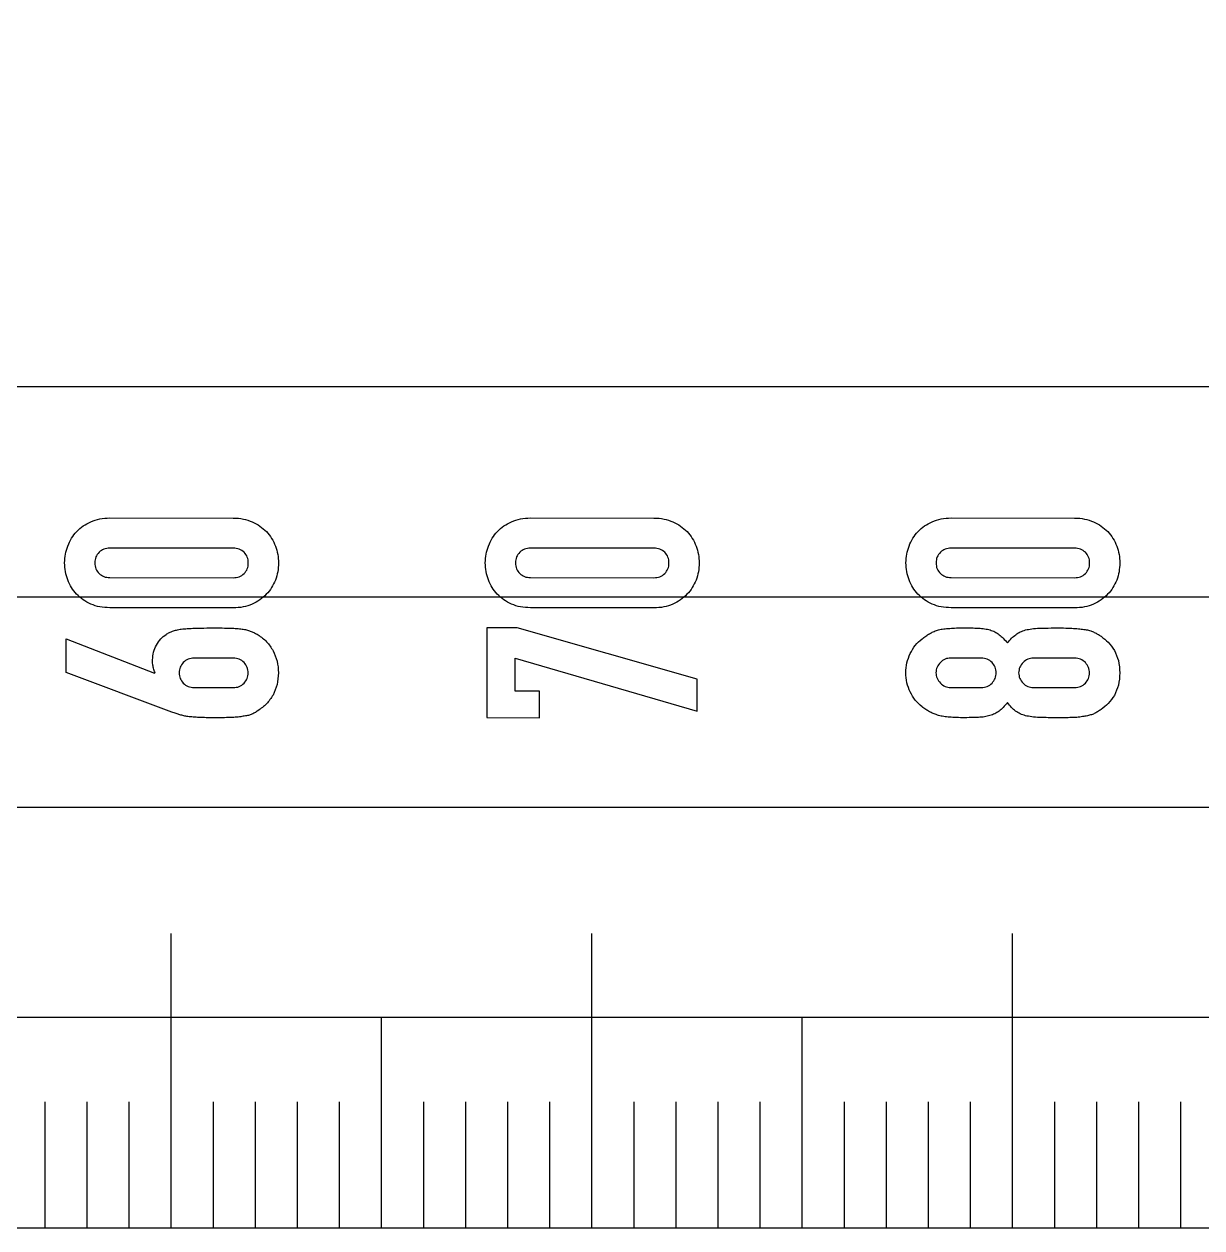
# Model space of a CAD drawing. Header units: millimetres. Extents: x 0 to 736, y 0 to 580.
# Drawn here: x 56.5 to 84.5, y 0 to 28.61 of the extents above; entities that cross this region are included whole.
import ezdxf

# ---------------------------------------------------------------- set-up
doc = ezdxf.new("R2010")
doc.units = ezdxf.units.MM
doc.layers.get('0').update_dxf_attribs({"linetype": 'CONTINUOUS'})

msp = doc.modelspace()

# ---------------------------------------------------------------- linework, layer by layer
for p, q in [((58.538, 16.875), (61.474, 16.872)), ((68.538, 16.875), (71.474, 16.872)), ((78.538, 16.875), (81.474, 16.872)), ((61.473, 16.156), (58.538, 16.158)), ((71.473, 16.156), (68.538, 16.158)), ((81.473, 16.156), (78.538, 16.158)), ((58.537, 15.456), (61.472, 15.454)), ((68.537, 15.456), (71.472, 15.454)), ((78.537, 15.456), (81.472, 15.454)), ((61.472, 14.738), (58.536, 14.74)), ((71.472, 14.738), (68.536, 14.74)), ((81.472, 14.738), (78.536, 14.74)), ((57.503, 13.203), (57.504, 14.003)), ((57.504, 14.003), (59.603, 13.187)), ((61.471, 13.544), (60.544, 13.545)), ((79.259, 13.546), (78.529, 13.546)), ((81.478, 13.544), (80.495, 13.545)), ((60.016, 12.26), (57.503, 13.203)), ((59.603, 13.187), (59.617, 13.201)), ((60.543, 12.842), (61.47, 12.842)), ((78.528, 12.844), (79.258, 12.843)), ((80.494, 12.842), (81.477, 12.842)), ((60, 0), (60, 7)), ((70, 0), (70, 7)), ((80, 0), (80, 7)), ((65, 0), (65, 5)), ((75, 0), (75, 5)), ((57, 0), (57, 3)), ((58, 0), (58, 3)), ((59, 0), (59, 3)), ((61, 0), (61, 3)), ((62, 0), (62, 3)), ((63, 0), (63, 3)), ((64, 0), (64, 3)), ((66, 0), (66, 3)), ((67, 0), (67, 3)), ((68, 0), (68, 3)), ((69, 0), (69, 3)), ((71, 0), (71, 3)), ((72, 0), (72, 3)), ((73, 0), (73, 3)), ((74, 0), (74, 3)), ((76, 0), (76, 3)), ((77, 0), (77, 3)), ((78, 0), (78, 3)), ((79, 0), (79, 3)), ((81, 0), (81, 3)), ((82, 0), (82, 3)), ((83, 0), (83, 3)), ((84, 0), (84, 3))]:
    msp.add_line(p, q)
for points in [[(334.863, 0), (0, 580), (0, 0)], [(326.203, 5), (5, 5), (5, 561.34)], [(317.543, 10), (10, 542.679), (10, 10)], [(308.882, 15), (15, 524.019), (15, 15)], [(300.222, 20), (20, 505.359), (20, 20)], [(68.177, 13.546), (72.502, 12.286), (72.503, 13.044), (68.22, 14.263), (67.504, 14.263), (67.502, 12.128), (68.752, 12.127), (68.753, 12.759), (68.177, 12.76)]]:
    msp.add_lwpolyline(points, close=True)
for points, knots in [([(57.751, 16.552), (57.801, 16.599), (57.901, 16.694), (58.026, 16.753), (58.089, 16.784)], [0, 0, 0, 0, 0.02029925, 0.04112017, 0.04112017, 0.04112017, 0.04112017]), ([(58.089, 16.784), (58.158, 16.81), (58.303, 16.866), (58.458, 16.872), (58.538, 16.875)], [0, 0, 0, 0, 0.02215209, 0.04613732, 0.04613732, 0.04613732, 0.04613732]), ([(61.474, 16.872), (61.554, 16.869), (61.709, 16.863), (61.854, 16.807), (61.923, 16.781)], [0, 0, 0, 0, 0.02398523, 0.04613736, 0.04613736, 0.04613736, 0.04613736]), ([(61.923, 16.781), (61.986, 16.75), (62.11, 16.69), (62.21, 16.596), (62.26, 16.549)], [0, 0, 0, 0, 0.02082094, 0.04112013, 0.04112013, 0.04112013, 0.04112013]), ([(67.751, 16.552), (67.801, 16.599), (67.901, 16.694), (68.026, 16.753), (68.089, 16.784)], [0, 0, 0, 0, 0.02029925, 0.04112017, 0.04112017, 0.04112017, 0.04112017]), ([(68.089, 16.784), (68.158, 16.81), (68.303, 16.866), (68.458, 16.872), (68.538, 16.875)], [0, 0, 0, 0, 0.02215209, 0.04613732, 0.04613732, 0.04613732, 0.04613732]), ([(71.474, 16.872), (71.554, 16.869), (71.709, 16.863), (71.854, 16.807), (71.923, 16.781)], [0, 0, 0, 0, 0.02398523, 0.04613736, 0.04613736, 0.04613736, 0.04613736]), ([(71.923, 16.781), (71.986, 16.75), (72.11, 16.69), (72.21, 16.596), (72.26, 16.549)], [0, 0, 0, 0, 0.02082094, 0.04112013, 0.04112013, 0.04112013, 0.04112013]), ([(77.751, 16.552), (77.801, 16.599), (77.901, 16.694), (78.026, 16.753), (78.089, 16.784)], [0, 0, 0, 0, 0.02029925, 0.04112017, 0.04112017, 0.04112017, 0.04112017]), ([(78.089, 16.784), (78.158, 16.81), (78.303, 16.866), (78.458, 16.872), (78.538, 16.875)], [0, 0, 0, 0, 0.02215209, 0.04613732, 0.04613732, 0.04613732, 0.04613732]), ([(81.474, 16.872), (81.554, 16.869), (81.709, 16.863), (81.854, 16.807), (81.923, 16.781)], [0, 0, 0, 0, 0.02398523, 0.04613736, 0.04613736, 0.04613736, 0.04613736]), ([(81.923, 16.781), (81.986, 16.75), (82.11, 16.69), (82.21, 16.596), (82.26, 16.549)], [0, 0, 0, 0, 0.02082094, 0.04112013, 0.04112013, 0.04112013, 0.04112013]), ([(57.54, 16.208), (57.567, 16.272), (57.619, 16.398), (57.707, 16.501), (57.751, 16.552)], [0, 0, 0, 0, 0.02041731, 0.04057331, 0.04057331, 0.04057331, 0.04057331]), ([(62.26, 16.549), (62.304, 16.497), (62.393, 16.393), (62.449, 16.268), (62.477, 16.204)], [0, 0, 0, 0, 0.02026358, 0.04091275, 0.04091275, 0.04091275, 0.04091275]), ([(67.54, 16.208), (67.567, 16.272), (67.619, 16.398), (67.707, 16.501), (67.751, 16.552)], [0, 0, 0, 0, 0.02041731, 0.04057331, 0.04057331, 0.04057331, 0.04057331]), ([(72.26, 16.549), (72.304, 16.497), (72.393, 16.393), (72.449, 16.268), (72.477, 16.204)], [0, 0, 0, 0, 0.02026358, 0.04091275, 0.04091275, 0.04091275, 0.04091275]), ([(77.54, 16.208), (77.567, 16.272), (77.619, 16.398), (77.707, 16.501), (77.751, 16.552)], [0, 0, 0, 0, 0.02041731, 0.04057331, 0.04057331, 0.04057331, 0.04057331]), ([(82.26, 16.549), (82.304, 16.497), (82.393, 16.393), (82.449, 16.268), (82.477, 16.204)], [0, 0, 0, 0, 0.02026358, 0.04091275, 0.04091275, 0.04091275, 0.04091275]), ([(57.463, 15.808), (57.466, 15.877), (57.472, 16.015), (57.518, 16.144), (57.54, 16.208)], [0, 0, 0, 0, 0.0206313, 0.04096164, 0.04096164, 0.04096164, 0.04096164]), ([(58.285, 16.06), (58.254, 16.025), (58.191, 15.952), (58.183, 15.856), (58.179, 15.808)], [0, 0, 0, 0, 0.01373545, 0.02802508, 0.02802508, 0.02802508, 0.02802508]), ([(58.538, 16.158), (58.489, 16.155), (58.394, 16.148), (58.321, 16.089), (58.285, 16.06)], [0, 0, 0, 0, 0.01425838, 0.02769777, 0.02769777, 0.02769777, 0.02769777]), ([(61.733, 16.058), (61.695, 16.086), (61.618, 16.145), (61.522, 16.152), (61.473, 16.156)], [0, 0, 0, 0, 0.01388274, 0.02831408, 0.02831408, 0.02831408, 0.02831408]), ([(61.831, 15.805), (61.827, 15.853), (61.82, 15.948), (61.761, 16.022), (61.733, 16.058)], [0, 0, 0, 0, 0.01425839, 0.02769774, 0.02769774, 0.02769774, 0.02769774]), ([(62.477, 16.204), (62.498, 16.14), (62.539, 16.01), (62.544, 15.873), (62.547, 15.804)], [0, 0, 0, 0, 0.02018659, 0.04080219, 0.04080219, 0.04080219, 0.04080219]), ([(67.463, 15.808), (67.466, 15.877), (67.472, 16.015), (67.518, 16.144), (67.54, 16.208)], [0, 0, 0, 0, 0.0206313, 0.04096164, 0.04096164, 0.04096164, 0.04096164]), ([(68.285, 16.06), (68.254, 16.025), (68.191, 15.952), (68.183, 15.856), (68.179, 15.808)], [0, 0, 0, 0, 0.01373545, 0.02802508, 0.02802508, 0.02802508, 0.02802508]), ([(68.538, 16.158), (68.489, 16.155), (68.394, 16.148), (68.321, 16.089), (68.285, 16.06)], [0, 0, 0, 0, 0.01425838, 0.02769777, 0.02769777, 0.02769777, 0.02769777]), ([(71.733, 16.058), (71.695, 16.086), (71.618, 16.145), (71.522, 16.152), (71.473, 16.156)], [0, 0, 0, 0, 0.01388274, 0.02831408, 0.02831408, 0.02831408, 0.02831408]), ([(71.831, 15.805), (71.827, 15.853), (71.82, 15.948), (71.761, 16.022), (71.733, 16.058)], [0, 0, 0, 0, 0.01425839, 0.02769774, 0.02769774, 0.02769774, 0.02769774]), ([(72.477, 16.204), (72.498, 16.14), (72.539, 16.01), (72.544, 15.873), (72.547, 15.804)], [0, 0, 0, 0, 0.02018659, 0.04080219, 0.04080219, 0.04080219, 0.04080219]), ([(77.463, 15.808), (77.466, 15.877), (77.472, 16.015), (77.518, 16.144), (77.54, 16.208)], [0, 0, 0, 0, 0.0206313, 0.04096164, 0.04096164, 0.04096164, 0.04096164]), ([(78.285, 16.06), (78.254, 16.025), (78.191, 15.952), (78.183, 15.856), (78.179, 15.808)], [0, 0, 0, 0, 0.01373545, 0.02802508, 0.02802508, 0.02802508, 0.02802508]), ([(78.538, 16.158), (78.489, 16.155), (78.394, 16.148), (78.321, 16.089), (78.285, 16.06)], [0, 0, 0, 0, 0.01425838, 0.02769777, 0.02769777, 0.02769777, 0.02769777]), ([(81.733, 16.058), (81.695, 16.086), (81.618, 16.145), (81.522, 16.152), (81.473, 16.156)], [0, 0, 0, 0, 0.01388274, 0.02831408, 0.02831408, 0.02831408, 0.02831408]), ([(81.831, 15.805), (81.827, 15.853), (81.82, 15.948), (81.761, 16.022), (81.733, 16.058)], [0, 0, 0, 0, 0.01425839, 0.02769774, 0.02769774, 0.02769774, 0.02769774]), ([(82.477, 16.204), (82.498, 16.14), (82.539, 16.01), (82.544, 15.873), (82.547, 15.804)], [0, 0, 0, 0, 0.02018659, 0.04080219, 0.04080219, 0.04080219, 0.04080219]), ([(57.54, 15.401), (57.517, 15.467), (57.472, 15.599), (57.466, 15.739), (57.463, 15.808)], [0, 0, 0, 0, 0.02083571, 0.04164184, 0.04164184, 0.04164184, 0.04164184]), ([(58.179, 15.808), (58.183, 15.759), (58.191, 15.663), (58.254, 15.59), (58.284, 15.555)], [0, 0, 0, 0, 0.01428969, 0.02802509, 0.02802509, 0.02802509, 0.02802509]), ([(61.732, 15.552), (61.761, 15.588), (61.82, 15.662), (61.827, 15.756), (61.831, 15.805)], [0, 0, 0, 0, 0.01343942, 0.02769774, 0.02769774, 0.02769774, 0.02769774]), ([(62.547, 15.804), (62.544, 15.735), (62.538, 15.596), (62.497, 15.463), (62.477, 15.397)], [0, 0, 0, 0, 0.02079057, 0.04148602, 0.04148602, 0.04148602, 0.04148602]), ([(67.54, 15.401), (67.517, 15.467), (67.472, 15.599), (67.466, 15.739), (67.463, 15.808)], [0, 0, 0, 0, 0.02083571, 0.04164184, 0.04164184, 0.04164184, 0.04164184]), ([(68.179, 15.808), (68.183, 15.759), (68.191, 15.663), (68.254, 15.59), (68.284, 15.555)], [0, 0, 0, 0, 0.01428969, 0.02802509, 0.02802509, 0.02802509, 0.02802509]), ([(71.732, 15.552), (71.761, 15.588), (71.82, 15.662), (71.827, 15.756), (71.831, 15.805)], [0, 0, 0, 0, 0.01343942, 0.02769774, 0.02769774, 0.02769774, 0.02769774]), ([(72.547, 15.804), (72.544, 15.735), (72.538, 15.596), (72.497, 15.463), (72.477, 15.397)], [0, 0, 0, 0, 0.02079057, 0.04148602, 0.04148602, 0.04148602, 0.04148602]), ([(77.54, 15.401), (77.517, 15.467), (77.472, 15.599), (77.466, 15.739), (77.463, 15.808)], [0, 0, 0, 0, 0.02083571, 0.04164184, 0.04164184, 0.04164184, 0.04164184]), ([(78.179, 15.808), (78.183, 15.759), (78.191, 15.663), (78.254, 15.59), (78.284, 15.555)], [0, 0, 0, 0, 0.01428969, 0.02802509, 0.02802509, 0.02802509, 0.02802509]), ([(81.732, 15.552), (81.761, 15.588), (81.82, 15.662), (81.827, 15.756), (81.831, 15.805)], [0, 0, 0, 0, 0.01343942, 0.02769774, 0.02769774, 0.02769774, 0.02769774]), ([(82.547, 15.804), (82.544, 15.735), (82.538, 15.596), (82.497, 15.463), (82.477, 15.397)], [0, 0, 0, 0, 0.02079057, 0.04148602, 0.04148602, 0.04148602, 0.04148602]), ([(58.284, 15.555), (58.32, 15.526), (58.394, 15.467), (58.488, 15.46), (58.537, 15.456)], [0, 0, 0, 0, 0.01343938, 0.02769777, 0.02769777, 0.02769777, 0.02769777]), ([(61.472, 15.454), (61.522, 15.458), (61.618, 15.465), (61.695, 15.523), (61.732, 15.552)], [0, 0, 0, 0, 0.01443138, 0.02831409, 0.02831409, 0.02831409, 0.02831409]), ([(68.284, 15.555), (68.32, 15.526), (68.394, 15.467), (68.488, 15.46), (68.537, 15.456)], [0, 0, 0, 0, 0.01343938, 0.02769777, 0.02769777, 0.02769777, 0.02769777]), ([(71.472, 15.454), (71.522, 15.458), (71.618, 15.465), (71.695, 15.523), (71.732, 15.552)], [0, 0, 0, 0, 0.01443138, 0.02831409, 0.02831409, 0.02831409, 0.02831409]), ([(78.284, 15.555), (78.32, 15.526), (78.394, 15.467), (78.488, 15.46), (78.537, 15.456)], [0, 0, 0, 0, 0.01343938, 0.02769777, 0.02769777, 0.02769777, 0.02769777]), ([(81.472, 15.454), (81.522, 15.458), (81.618, 15.465), (81.695, 15.523), (81.732, 15.552)], [0, 0, 0, 0, 0.01443138, 0.02831409, 0.02831409, 0.02831409, 0.02831409]), ([(57.75, 15.064), (57.706, 15.114), (57.619, 15.216), (57.566, 15.339), (57.54, 15.401)], [0, 0, 0, 0, 0.02001715, 0.03996019, 0.03996019, 0.03996019, 0.03996019]), ([(62.477, 15.397), (62.448, 15.336), (62.391, 15.213), (62.303, 15.111), (62.259, 15.06)], [0, 0, 0, 0, 0.02018042, 0.04030582, 0.04030582, 0.04030582, 0.04030582]), ([(67.75, 15.064), (67.706, 15.114), (67.619, 15.216), (67.566, 15.339), (67.54, 15.401)], [0, 0, 0, 0, 0.02001715, 0.03996019, 0.03996019, 0.03996019, 0.03996019]), ([(72.477, 15.397), (72.448, 15.336), (72.391, 15.213), (72.303, 15.111), (72.259, 15.06)], [0, 0, 0, 0, 0.02018042, 0.04030582, 0.04030582, 0.04030582, 0.04030582]), ([(77.75, 15.064), (77.706, 15.114), (77.619, 15.216), (77.566, 15.339), (77.54, 15.401)], [0, 0, 0, 0, 0.02001715, 0.03996019, 0.03996019, 0.03996019, 0.03996019]), ([(82.477, 15.397), (82.448, 15.336), (82.391, 15.213), (82.303, 15.111), (82.259, 15.06)], [0, 0, 0, 0, 0.02018042, 0.04030582, 0.04030582, 0.04030582, 0.04030582]), ([(58.087, 14.825), (58.024, 14.857), (57.901, 14.921), (57.8, 15.017), (57.75, 15.064)], [0, 0, 0, 0, 0.02107914, 0.04149268, 0.04149268, 0.04149268, 0.04149268]), ([(62.259, 15.06), (62.209, 15.013), (62.108, 14.917), (61.984, 14.854), (61.921, 14.822)], [0, 0, 0, 0, 0.02041353, 0.04149266, 0.04149266, 0.04149266, 0.04149266]), ([(68.087, 14.825), (68.024, 14.857), (67.901, 14.921), (67.8, 15.017), (67.75, 15.064)], [0, 0, 0, 0, 0.02107914, 0.04149268, 0.04149268, 0.04149268, 0.04149268]), ([(72.259, 15.06), (72.209, 15.013), (72.108, 14.917), (71.984, 14.854), (71.921, 14.822)], [0, 0, 0, 0, 0.02041353, 0.04149266, 0.04149266, 0.04149266, 0.04149266]), ([(78.087, 14.825), (78.024, 14.857), (77.901, 14.921), (77.8, 15.017), (77.75, 15.064)], [0, 0, 0, 0, 0.02107914, 0.04149268, 0.04149268, 0.04149268, 0.04149268]), ([(82.259, 15.06), (82.209, 15.013), (82.108, 14.917), (81.984, 14.854), (81.921, 14.822)], [0, 0, 0, 0, 0.02041353, 0.04149266, 0.04149266, 0.04149266, 0.04149266]), ([(58.536, 14.74), (58.456, 14.743), (58.302, 14.748), (58.157, 14.8), (58.087, 14.825)], [0, 0, 0, 0, 0.02396916, 0.04596417, 0.04596417, 0.04596417, 0.04596417]), ([(61.921, 14.822), (61.852, 14.797), (61.706, 14.746), (61.552, 14.74), (61.472, 14.738)], [0, 0, 0, 0, 0.02199501, 0.0459642, 0.0459642, 0.0459642, 0.0459642]), ([(68.536, 14.74), (68.456, 14.743), (68.302, 14.748), (68.157, 14.8), (68.087, 14.825)], [0, 0, 0, 0, 0.02396916, 0.04596417, 0.04596417, 0.04596417, 0.04596417]), ([(71.921, 14.822), (71.852, 14.797), (71.706, 14.746), (71.552, 14.74), (71.472, 14.738)], [0, 0, 0, 0, 0.02199501, 0.0459642, 0.0459642, 0.0459642, 0.0459642]), ([(78.536, 14.74), (78.456, 14.743), (78.302, 14.748), (78.157, 14.8), (78.087, 14.825)], [0, 0, 0, 0, 0.02396916, 0.04596417, 0.04596417, 0.04596417, 0.04596417]), ([(81.921, 14.822), (81.852, 14.797), (81.706, 14.746), (81.552, 14.74), (81.472, 14.738)], [0, 0, 0, 0, 0.02199501, 0.0459642, 0.0459642, 0.0459642, 0.0459642]), ([(59.645, 13.854), (59.677, 13.905), (59.739, 14.003), (59.832, 14.073), (59.877, 14.107)], [0, 0, 0, 0, 0.0177352, 0.03454978, 0.03454978, 0.03454978, 0.03454978]), ([(59.877, 14.107), (59.903, 14.122), (59.952, 14.152), (60.006, 14.174), (60.032, 14.184)], [0, 0, 0, 0, 0.00888455, 0.01729868, 0.01729868, 0.01729868, 0.01729868]), ([(60.032, 14.184), (60.062, 14.193), (60.128, 14.214), (60.197, 14.226), (60.236, 14.233)], [0, 0, 0, 0, 0.0093329, 0.02097041, 0.02097041, 0.02097041, 0.02097041]), ([(60.236, 14.233), (60.283, 14.237), (60.391, 14.247), (60.499, 14.251), (60.559, 14.254)], [0, 0, 0, 0, 0.01444843, 0.03237723, 0.03237723, 0.03237723, 0.03237723]), ([(60.559, 14.254), (60.631, 14.256), (60.792, 14.26), (60.954, 14.26), (61.043, 14.26)], [0, 0, 0, 0, 0.02160053, 0.04846205, 0.04846205, 0.04846205, 0.04846205]), ([(61.043, 14.26), (61.118, 14.26), (61.254, 14.26), (61.39, 14.255), (61.45, 14.253)], [0, 0, 0, 0, 0.02247259, 0.04073864, 0.04073864, 0.04073864, 0.04073864]), ([(61.45, 14.253), (61.498, 14.251), (61.585, 14.246), (61.671, 14.236), (61.71, 14.232)], [0, 0, 0, 0, 0.01424757, 0.02607425, 0.02607425, 0.02607425, 0.02607425]), ([(61.71, 14.232), (61.745, 14.225), (61.81, 14.211), (61.871, 14.187), (61.9, 14.175)], [0, 0, 0, 0, 0.01064577, 0.01981034, 0.01981034, 0.01981034, 0.01981034]), ([(61.9, 14.175), (61.926, 14.165), (61.982, 14.143), (62.034, 14.113), (62.061, 14.098)], [0, 0, 0, 0, 0.00857563, 0.01792172, 0.01792172, 0.01792172, 0.01792172]), ([(62.061, 14.098), (62.134, 14.047), (62.28, 13.945), (62.373, 13.794), (62.419, 13.719)], [0, 0, 0, 0, 0.0263489, 0.05265565, 0.05265565, 0.05265565, 0.05265565]), ([(77.848, 14.003), (77.877, 14.025), (77.934, 14.068), (77.994, 14.105), (78.023, 14.122)], [0, 0, 0, 0, 0.01106179, 0.02124134, 0.02124134, 0.02124134, 0.02124134]), ([(78.023, 14.122), (78.053, 14.138), (78.114, 14.171), (78.179, 14.195), (78.213, 14.206)], [0, 0, 0, 0, 0.01005005, 0.02077658, 0.02077658, 0.02077658, 0.02077658]), ([(78.213, 14.206), (78.251, 14.217), (78.334, 14.24), (78.42, 14.245), (78.466, 14.248)], [0, 0, 0, 0, 0.01192268, 0.02568835, 0.02568835, 0.02568835, 0.02568835]), ([(78.466, 14.248), (78.518, 14.252), (78.632, 14.261), (78.747, 14.262), (78.81, 14.262)], [0, 0, 0, 0, 0.01566046, 0.03444886, 0.03444886, 0.03444886, 0.03444886]), ([(78.81, 14.262), (78.879, 14.262), (79.005, 14.262), (79.132, 14.257), (79.189, 14.255)], [0, 0, 0, 0, 0.02071702, 0.03793014, 0.03793014, 0.03793014, 0.03793014]), ([(79.189, 14.255), (79.238, 14.252), (79.331, 14.246), (79.421, 14.223), (79.463, 14.213)], [0, 0, 0, 0, 0.01463915, 0.0277594, 0.0277594, 0.0277594, 0.0277594]), ([(79.463, 14.213), (79.502, 14.199), (79.58, 14.172), (79.647, 14.124), (79.681, 14.1)], [0, 0, 0, 0, 0.01229057, 0.02461123, 0.02461123, 0.02461123, 0.02461123]), ([(79.681, 14.1), (79.713, 14.073), (79.784, 14.012), (79.844, 13.942), (79.877, 13.903)], [0, 0, 0, 0, 0.01268426, 0.02784776, 0.02784776, 0.02784776, 0.02784776]), ([(79.877, 13.903), (79.909, 13.942), (79.967, 14.014), (80.04, 14.073), (80.074, 14.1)], [0, 0, 0, 0, 0.01492998, 0.02787877, 0.02787877, 0.02787877, 0.02787877]), ([(80.074, 14.1), (80.109, 14.124), (80.18, 14.173), (80.263, 14.199), (80.306, 14.212)], [0, 0, 0, 0, 0.01261726, 0.02589162, 0.02589162, 0.02589162, 0.02589162]), ([(80.306, 14.212), (80.355, 14.222), (80.464, 14.246), (80.575, 14.251), (80.636, 14.254)], [0, 0, 0, 0, 0.01518484, 0.03332219, 0.03332219, 0.03332219, 0.03332219]), ([(80.636, 14.254), (80.707, 14.256), (80.863, 14.26), (81.02, 14.26), (81.106, 14.26)], [0, 0, 0, 0, 0.0212495, 0.04705766, 0.04705766, 0.04705766, 0.04705766]), ([(81.106, 14.26), (81.177, 14.26), (81.306, 14.259), (81.435, 14.25), (81.493, 14.246)], [0, 0, 0, 0, 0.02124588, 0.03865839, 0.03865839, 0.03865839, 0.03865839]), ([(81.493, 14.246), (81.539, 14.243), (81.626, 14.238), (81.712, 14.224), (81.752, 14.218)], [0, 0, 0, 0, 0.01390932, 0.02614966, 0.02614966, 0.02614966, 0.02614966]), ([(81.752, 14.218), (81.787, 14.21), (81.853, 14.196), (81.914, 14.168), (81.942, 14.154)], [0, 0, 0, 0, 0.01068767, 0.02004695, 0.02004695, 0.02004695, 0.02004695]), ([(81.942, 14.154), (81.969, 14.141), (82.024, 14.114), (82.076, 14.081), (82.103, 14.063)], [0, 0, 0, 0, 0.00887237, 0.01856809, 0.01856809, 0.01856809, 0.01856809]), ([(82.103, 14.063), (82.163, 14.018), (82.287, 13.923), (82.374, 13.793), (82.419, 13.726)], [0, 0, 0, 0, 0.02229914, 0.04649163, 0.04649163, 0.04649163, 0.04649163]), ([(59.554, 13.503), (59.558, 13.565), (59.565, 13.688), (59.619, 13.799), (59.645, 13.854)], [0, 0, 0, 0, 0.01840054, 0.03659216, 0.03659216, 0.03659216, 0.03659216]), ([(77.567, 13.652), (77.603, 13.719), (77.675, 13.854), (77.79, 13.953), (77.848, 14.003)], [0, 0, 0, 0, 0.02270387, 0.0452989, 0.0452989, 0.0452989, 0.0452989]), ([(59.575, 13.307), (59.569, 13.336), (59.555, 13.4), (59.554, 13.467), (59.554, 13.503)], [0, 0, 0, 0, 0.00891916, 0.01981672, 0.01981672, 0.01981672, 0.01981672]), ([(60.544, 13.545), (60.493, 13.541), (60.395, 13.533), (60.32, 13.47), (60.284, 13.439)], [0, 0, 0, 0, 0.01480769, 0.02868705, 0.02868705, 0.02868705, 0.02868705]), ([(61.731, 13.438), (61.694, 13.469), (61.62, 13.533), (61.522, 13.54), (61.471, 13.544)], [0, 0, 0, 0, 0.01387941, 0.02868709, 0.02868709, 0.02868709, 0.02868709]), ([(62.419, 13.719), (62.456, 13.637), (62.532, 13.47), (62.541, 13.286), (62.545, 13.192)], [0, 0, 0, 0, 0.02650753, 0.05460015, 0.05460015, 0.05460015, 0.05460015]), ([(77.461, 13.196), (77.465, 13.276), (77.473, 13.434), (77.536, 13.58), (77.567, 13.652)], [0, 0, 0, 0, 0.02384668, 0.04717065, 0.04717065, 0.04717065, 0.04717065]), ([(78.529, 13.546), (78.481, 13.542), (78.388, 13.533), (78.318, 13.472), (78.283, 13.441)], [0, 0, 0, 0, 0.01377239, 0.02736455, 0.02736455, 0.02736455, 0.02736455]), ([(79.512, 13.44), (79.475, 13.471), (79.401, 13.532), (79.306, 13.541), (79.259, 13.546)], [0, 0, 0, 0, 0.0140241, 0.02796884, 0.02796884, 0.02796884, 0.02796884]), ([(80.495, 13.545), (80.448, 13.54), (80.354, 13.532), (80.284, 13.47), (80.249, 13.439)], [0, 0, 0, 0, 0.01377236, 0.02736455, 0.02736455, 0.02736455, 0.02736455]), ([(81.731, 13.438), (81.694, 13.469), (81.621, 13.53), (81.525, 13.539), (81.478, 13.544)], [0, 0, 0, 0, 0.01402411, 0.02796883, 0.02796883, 0.02796883, 0.02796883]), ([(82.419, 13.726), (82.456, 13.646), (82.534, 13.477), (82.541, 13.291), (82.545, 13.192)], [0, 0, 0, 0, 0.02601635, 0.05533042, 0.05533042, 0.05533042, 0.05533042]), ([(59.617, 13.201), (59.608, 13.215), (59.587, 13.248), (59.579, 13.286), (59.575, 13.307)], [0, 0, 0, 0, 0.00503036, 0.01142092, 0.01142092, 0.01142092, 0.01142092]), ([(60.284, 13.439), (60.255, 13.403), (60.198, 13.331), (60.19, 13.239), (60.186, 13.194)], [0, 0, 0, 0, 0.01358651, 0.02698106, 0.02698106, 0.02698106, 0.02698106]), ([(60.186, 13.194), (60.19, 13.148), (60.198, 13.057), (60.255, 12.984), (60.284, 12.948)], [0, 0, 0, 0, 0.01339458, 0.02698108, 0.02698108, 0.02698108, 0.02698108]), ([(61.73, 12.947), (61.759, 12.983), (61.816, 13.055), (61.825, 13.147), (61.829, 13.192)], [0, 0, 0, 0, 0.01358649, 0.02698107, 0.02698107, 0.02698107, 0.02698107]), ([(61.829, 13.192), (61.825, 13.238), (61.816, 13.329), (61.759, 13.402), (61.731, 13.438)], [0, 0, 0, 0, 0.01339458, 0.02698103, 0.02698103, 0.02698103, 0.02698103]), ([(62.545, 13.192), (62.54, 13.097), (62.531, 12.914), (62.455, 12.746), (62.418, 12.665)], [0, 0, 0, 0, 0.02809262, 0.05460015, 0.05460015, 0.05460015, 0.05460015]), ([(77.566, 12.739), (77.535, 12.811), (77.473, 12.957), (77.465, 13.116), (77.461, 13.196)], [0, 0, 0, 0, 0.02332394, 0.04717065, 0.04717065, 0.04717065, 0.04717065]), ([(78.283, 13.441), (78.252, 13.405), (78.191, 13.334), (78.182, 13.241), (78.177, 13.195)], [0, 0, 0, 0, 0.01387938, 0.02730726, 0.02730726, 0.02730726, 0.02730726]), ([(78.177, 13.195), (78.182, 13.15), (78.191, 13.057), (78.252, 12.986), (78.282, 12.949)], [0, 0, 0, 0, 0.0134279, 0.02730729, 0.02730729, 0.02730729, 0.02730729]), ([(79.511, 12.948), (79.54, 12.985), (79.597, 13.057), (79.605, 13.149), (79.61, 13.194)], [0, 0, 0, 0, 0.0135865, 0.02698108, 0.02698108, 0.02698108, 0.02698108]), ([(79.61, 13.194), (79.606, 13.24), (79.597, 13.331), (79.54, 13.404), (79.512, 13.44)], [0, 0, 0, 0, 0.01339458, 0.02698105, 0.02698105, 0.02698105, 0.02698105]), ([(80.249, 13.439), (80.218, 13.403), (80.158, 13.332), (80.148, 13.239), (80.143, 13.194)], [0, 0, 0, 0, 0.01387937, 0.02730725, 0.02730725, 0.02730725, 0.02730725]), ([(80.143, 13.194), (80.148, 13.148), (80.157, 13.055), (80.218, 12.984), (80.249, 12.948)], [0, 0, 0, 0, 0.0134279, 0.02730727, 0.02730727, 0.02730727, 0.02730727]), ([(81.73, 12.947), (81.759, 12.983), (81.816, 13.055), (81.825, 13.147), (81.829, 13.192)], [0, 0, 0, 0, 0.01358649, 0.02698107, 0.02698107, 0.02698107, 0.02698107]), ([(81.829, 13.192), (81.825, 13.238), (81.816, 13.329), (81.759, 13.402), (81.731, 13.438)], [0, 0, 0, 0, 0.01339458, 0.02698103, 0.02698103, 0.02698103, 0.02698103]), ([(82.545, 13.192), (82.541, 13.093), (82.534, 12.907), (82.455, 12.738), (82.418, 12.658)], [0, 0, 0, 0, 0.02931411, 0.05533043, 0.05533043, 0.05533043, 0.05533043]), ([(60.284, 12.948), (60.32, 12.917), (60.395, 12.854), (60.493, 12.846), (60.543, 12.842)], [0, 0, 0, 0, 0.01387935, 0.02868703, 0.02868703, 0.02868703, 0.02868703]), ([(61.47, 12.842), (61.521, 12.845), (61.619, 12.853), (61.694, 12.916), (61.73, 12.947)], [0, 0, 0, 0, 0.01480771, 0.02868706, 0.02868706, 0.02868706, 0.02868706]), ([(78.282, 12.949), (78.317, 12.919), (78.388, 12.857), (78.481, 12.848), (78.528, 12.844)], [0, 0, 0, 0, 0.01359215, 0.02736453, 0.02736453, 0.02736453, 0.02736453]), ([(79.258, 12.843), (79.306, 12.848), (79.401, 12.857), (79.474, 12.918), (79.511, 12.948)], [0, 0, 0, 0, 0.01394474, 0.0279688, 0.0279688, 0.0279688, 0.0279688]), ([(80.249, 12.948), (80.283, 12.917), (80.354, 12.855), (80.447, 12.847), (80.494, 12.842)], [0, 0, 0, 0, 0.01359217, 0.02736453, 0.02736453, 0.02736453, 0.02736453]), ([(81.477, 12.842), (81.525, 12.846), (81.62, 12.855), (81.693, 12.916), (81.73, 12.947)], [0, 0, 0, 0, 0.01394472, 0.0279688, 0.0279688, 0.0279688, 0.0279688]), ([(62.418, 12.665), (62.37, 12.592), (62.274, 12.446), (62.131, 12.344), (62.06, 12.293)], [0, 0, 0, 0, 0.0260885, 0.05205386, 0.05205386, 0.05205386, 0.05205386]), ([(77.846, 12.388), (77.789, 12.438), (77.674, 12.538), (77.602, 12.672), (77.566, 12.739)], [0, 0, 0, 0, 0.02259503, 0.0452989, 0.0452989, 0.0452989, 0.0452989]), ([(82.418, 12.658), (82.373, 12.591), (82.286, 12.461), (82.162, 12.367), (82.102, 12.321)], [0, 0, 0, 0, 0.02419254, 0.04649165, 0.04649165, 0.04649165, 0.04649165]), ([(78.022, 12.268), (77.993, 12.286), (77.933, 12.323), (77.876, 12.366), (77.846, 12.388)], [0, 0, 0, 0, 0.01017955, 0.02124134, 0.02124134, 0.02124134, 0.02124134]), ([(79.876, 12.485), (79.843, 12.446), (79.781, 12.374), (79.711, 12.31), (79.679, 12.281)], [0, 0, 0, 0, 0.01529405, 0.02833416, 0.02833416, 0.02833416, 0.02833416]), ([(80.072, 12.281), (80.039, 12.31), (79.967, 12.372), (79.908, 12.445), (79.876, 12.485)], [0, 0, 0, 0, 0.01329758, 0.02836013, 0.02836013, 0.02836013, 0.02836013]), ([(82.102, 12.321), (82.075, 12.304), (82.022, 12.269), (81.967, 12.238), (81.94, 12.223)], [0, 0, 0, 0, 0.00978904, 0.01891318, 0.01891318, 0.01891318, 0.01891318]), ([(60.206, 12.196), (60.175, 12.206), (60.111, 12.226), (60.048, 12.248), (60.016, 12.26)], [0, 0, 0, 0, 0.00977173, 0.01998755, 0.01998755, 0.01998755, 0.01998755]), ([(60.395, 12.154), (60.362, 12.159), (60.298, 12.169), (60.235, 12.188), (60.206, 12.196)], [0, 0, 0, 0, 0.01015986, 0.01944475, 0.01944475, 0.01944475, 0.01944475]), ([(60.662, 12.133), (60.614, 12.135), (60.525, 12.14), (60.436, 12.15), (60.395, 12.154)], [0, 0, 0, 0, 0.01442281, 0.02677342, 0.02677342, 0.02677342, 0.02677342]), ([(61.041, 12.126), (60.971, 12.126), (60.845, 12.126), (60.718, 12.131), (60.662, 12.133)], [0, 0, 0, 0, 0.02106817, 0.0379303, 0.0379303, 0.0379303, 0.0379303]), ([(61.449, 12.132), (61.388, 12.13), (61.252, 12.126), (61.116, 12.126), (61.041, 12.126)], [0, 0, 0, 0, 0.01826605, 0.04073864, 0.04073864, 0.04073864, 0.04073864]), ([(61.709, 12.16), (61.669, 12.154), (61.583, 12.139), (61.496, 12.135), (61.449, 12.132)], [0, 0, 0, 0, 0.01189297, 0.02615241, 0.02615241, 0.02615241, 0.02615241]), ([(61.898, 12.202), (61.87, 12.193), (61.808, 12.174), (61.743, 12.165), (61.709, 12.16)], [0, 0, 0, 0, 0.00894676, 0.01945262, 0.01945262, 0.01945262, 0.01945262]), ([(62.06, 12.293), (62.033, 12.276), (61.981, 12.242), (61.925, 12.215), (61.898, 12.202)], [0, 0, 0, 0, 0.00969571, 0.01856811, 0.01856811, 0.01856811, 0.01856811]), ([(78.211, 12.191), (78.178, 12.203), (78.113, 12.225), (78.051, 12.254), (78.022, 12.268)], [0, 0, 0, 0, 0.01066457, 0.02048662, 0.02048662, 0.02048662, 0.02048662]), ([(78.464, 12.142), (78.418, 12.147), (78.333, 12.156), (78.25, 12.18), (78.211, 12.191)], [0, 0, 0, 0, 0.01382933, 0.0257946, 0.0257946, 0.0257946, 0.0257946]), ([(78.808, 12.127), (78.746, 12.128), (78.631, 12.128), (78.516, 12.138), (78.464, 12.142)], [0, 0, 0, 0, 0.0187884, 0.03444887, 0.03444887, 0.03444887, 0.03444887]), ([(79.187, 12.134), (79.13, 12.132), (79.004, 12.128), (78.877, 12.127), (78.808, 12.127)], [0, 0, 0, 0, 0.01721312, 0.03793014, 0.03793014, 0.03793014, 0.03793014]), ([(79.461, 12.176), (79.419, 12.165), (79.329, 12.143), (79.236, 12.137), (79.187, 12.134)], [0, 0, 0, 0, 0.01312024, 0.0277594, 0.0277594, 0.0277594, 0.0277594]), ([(79.679, 12.281), (79.645, 12.259), (79.577, 12.215), (79.5, 12.189), (79.461, 12.176)], [0, 0, 0, 0, 0.0120436, 0.02427005, 0.02427005, 0.02427005, 0.02427005]), ([(80.304, 12.175), (80.262, 12.188), (80.18, 12.213), (80.107, 12.259), (80.072, 12.281)], [0, 0, 0, 0, 0.01321503, 0.02556188, 0.02556188, 0.02556188, 0.02556188]), ([(80.634, 12.133), (80.574, 12.136), (80.462, 12.141), (80.354, 12.165), (80.304, 12.175)], [0, 0, 0, 0, 0.01813735, 0.03332219, 0.03332219, 0.03332219, 0.03332219]), ([(81.105, 12.126), (81.019, 12.126), (80.862, 12.126), (80.705, 12.131), (80.634, 12.133)], [0, 0, 0, 0, 0.02580819, 0.04705766, 0.04705766, 0.04705766, 0.04705766]), ([(81.491, 12.132), (81.433, 12.13), (81.304, 12.126), (81.175, 12.126), (81.105, 12.126)], [0, 0, 0, 0, 0.0173886, 0.03863231, 0.03863231, 0.03863231, 0.03863231]), ([(81.751, 12.167), (81.71, 12.16), (81.624, 12.146), (81.537, 12.137), (81.491, 12.132)], [0, 0, 0, 0, 0.01226672, 0.02622583, 0.02622583, 0.02622583, 0.02622583]), ([(81.94, 12.223), (81.912, 12.212), (81.85, 12.187), (81.786, 12.174), (81.751, 12.167)], [0, 0, 0, 0, 0.00916463, 0.01981037, 0.01981037, 0.01981037, 0.01981037])]:
    msp.add_open_spline(points, degree=3, knots=knots)

doc.saveas('drawing.dxf')
